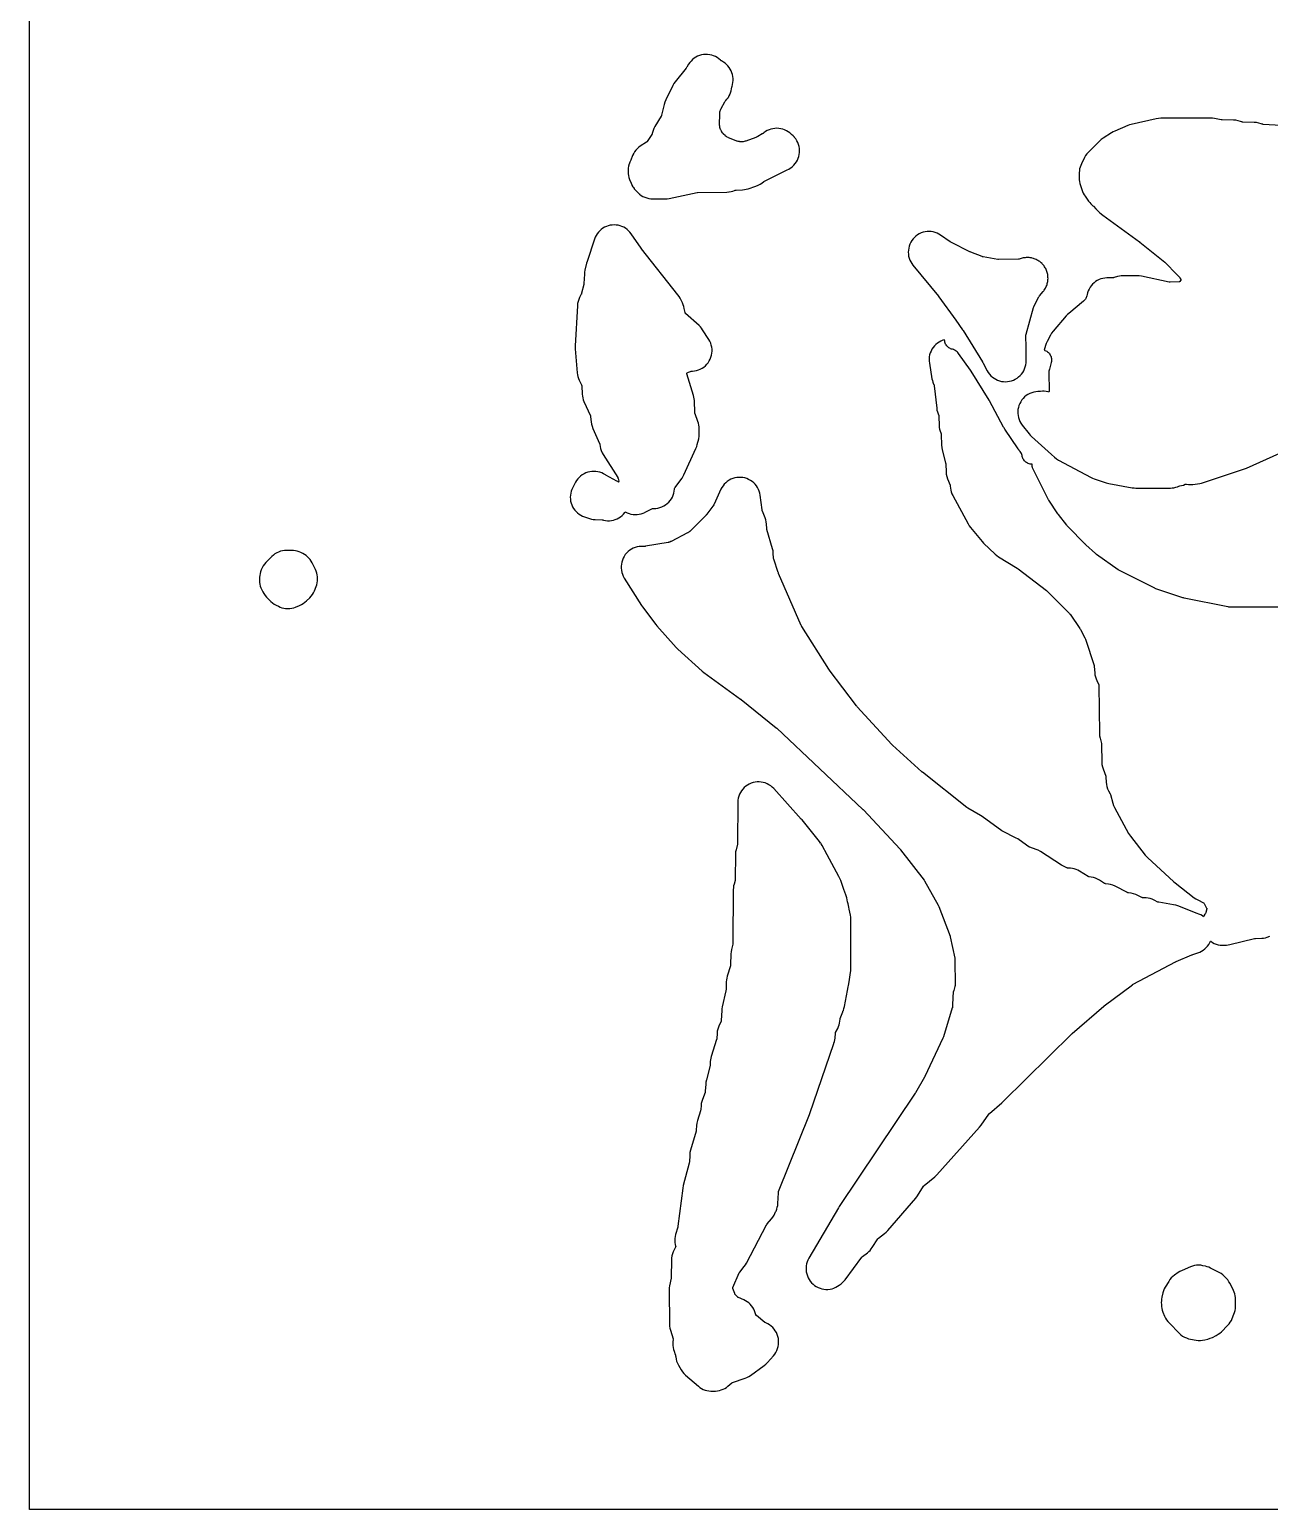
# Model space of a CAD drawing. Header units: millimetres. Extents: x 0 to 300, y 0 to 300.
# Drawn here: x 0 to 150, y 0 to 179.1 of the extents above; entities that cross this region are included whole.
import ezdxf

# ---------------------------------------------------------------- set-up
doc = ezdxf.new("R2010")
doc.units = ezdxf.units.MM
doc.layers.add('CUT', color=7, linetype='CONTINUOUS')

msp = doc.modelspace()

# ---------------------------------------------------------------- linework, layer by layer
at = {"layer": 'CUT'}
for points in [[(299.9386, 0), (0.0614, 0), (0.0029, 0.0029), (0, 0.0614), (0, 299.9386), (0.0029, 299.9971), (0.0614, 300), (299.9386, 300), (299.9971, 299.9971), (300, 299.9386), (300, 0.0614), (299.9971, 0.0029)], [(73.0504, 159.9815), (73.1397, 159.8572), (73.1594, 159.8348), (73.1918, 159.7913), (73.3558, 159.6104), (73.5747, 159.3915), (73.5867, 159.3791), (73.5924, 159.3738), (73.6242, 159.3419), (73.6999, 159.2734), (73.7667, 159.2109), (73.7798, 159.2009), (73.8058, 159.1773), (74.0026, 159.0313), (74.2128, 158.9053), (74.4343, 158.8004), (74.665, 158.7177), (74.9027, 158.6581), (74.9085, 158.6572), (74.9282, 158.6522), (75.1707, 158.6162), (75.4156, 158.604), (76.7116, 158.6033), (76.7772, 158.6025), (76.7948, 158.6033), (76.8334, 158.6033), (77.018, 158.6129), (77.0514, 158.6143), (77.0544, 158.6147), (77.0947, 158.6168), (77.1199, 158.6208), (77.1377, 158.6217), (77.3946, 158.6619), (80.7796, 159.3739), (80.7975, 159.3772), (80.7996, 159.3774), (80.8034, 159.3776), (84.3427, 159.4256), (84.5981, 159.4421), (84.6567, 159.452), (84.8669, 159.484), (85.0882, 159.5386), (85.3037, 159.6132), (85.3676, 159.6387), (85.387, 159.6458), (85.4301, 159.6577), (85.4742, 159.6647), (85.4948, 159.6662), (86.2539, 159.702), (86.4817, 159.7232), (86.7067, 159.7652), (86.9268, 159.8275), (87.8764, 160.144), (88.1294, 160.244), (88.37, 160.3708), (88.5955, 160.523), (88.8326, 160.7026), (88.8471, 160.7131), (88.9126, 160.7535), (88.9284, 160.7618), (91.5862, 162.0746), (91.673, 162.1175), (91.8438, 162.2103), (92.0068, 162.316), (92.0968, 162.3795), (92.2894, 162.53), (92.4664, 162.6985), (92.6261, 162.8836), (92.767, 163.0833), (92.8876, 163.2958), (92.987, 163.5191), (93.064, 163.7511), (93.1181, 163.9894), (93.1486, 164.2319), (93.1553, 164.4762), (93.1381, 164.72), (93.0972, 164.961), (93.033, 165.1968), (92.946, 165.4252), (92.8372, 165.644), (92.7075, 165.8512), (92.5582, 166.0446), (92.5299, 166.0778), (92.3698, 166.2487), (92.1948, 166.4034), (92.1155, 166.4747), (91.9633, 166.5962), (91.7689, 166.7368), (91.5618, 166.8581), (91.3442, 166.959), (91.1178, 167.0386), (90.8848, 167.0961), (90.6475, 167.131), (90.4078, 167.143), (90.1681, 167.1319), (89.9306, 167.098), (89.6974, 167.0414), (89.4708, 166.9627), (89.2527, 166.8627), (89.0452, 166.7422), (88.8502, 166.6023), (88.8042, 166.5659), (88.7121, 166.5008), (88.6959, 166.4905), (88.644, 166.4593), (88.0906, 166.1439), (88.0441, 166.1186), (88.0292, 166.111), (87.9332, 166.0666), (87.9177, 166.0602), (87.8684, 166.041), (86.643, 165.5956), (86.5858, 165.5763), (86.5675, 165.5707), (86.4561, 165.542), (86.348, 165.525), (86.2331, 165.5182), (86.214, 165.518), (86.1537, 165.5188), (85.949, 165.5265), (85.878, 165.5312), (85.8555, 165.5334), (85.7214, 165.5538), (85.5905, 165.5894), (85.5691, 165.5966), (85.5023, 165.621), (84.571, 165.9923), (84.5155, 166.016), (84.4981, 166.0239), (84.3959, 166.0766), (84.3038, 166.136), (84.2136, 166.2073), (84.1992, 166.2199), (84.1547, 166.2606), (83.964, 166.4439), (83.9152, 166.4935), (83.9002, 166.5096), (83.8153, 166.6117), (83.7423, 166.7225), (83.7313, 166.7415), (83.698, 166.8027), (83.6253, 166.9454), (83.5995, 166.9992), (83.5917, 167.0165), (83.55, 167.1224), (83.5201, 167.2265), (83.5002, 167.333), (83.4901, 167.4463), (83.4893, 167.4652), (83.4883, 167.5249), (83.4976, 168.9221), (83.4997, 168.986), (83.5009, 169.0062), (83.5141, 169.1274), (83.5384, 169.2408), (83.5742, 169.3511), (83.6235, 169.4626), (83.6326, 169.4806), (83.6628, 169.537), (84.1323, 170.3604), (84.1637, 170.4125), (84.1741, 170.4287), (84.241, 170.5234), (84.3521, 170.6519), (84.3567, 170.6572), (84.3564, 170.6574), (84.3965, 170.7085), (84.4422, 170.7616), (84.4733, 170.8063), (84.4982, 170.8381), (84.5322, 170.8909), (84.5884, 170.9717), (84.6155, 171.0206), (84.6261, 171.0372), (84.6463, 171.0762), (84.7124, 171.1957), (84.7338, 171.2461), (84.7346, 171.2475), (84.7366, 171.2526), (84.8128, 171.4312), (84.8885, 171.6757), (84.9389, 171.9266), (84.9574, 172.1188), (84.962, 172.1517), (84.9846, 172.2171), (85.0522, 172.448), (85.0972, 172.6844), (85.1192, 172.924), (85.1182, 173.1646), (85.094, 173.404), (85.0469, 173.6399), (84.9774, 173.8703), (84.886, 174.0929), (84.7736, 174.3056), (84.6414, 174.5066), (84.4904, 174.6939), (84.3221, 174.8659), (84.138, 175.0209), (83.9399, 175.1575), (83.9369, 175.1593), (83.7028, 175.3046), (83.6829, 175.3179), (83.6055, 175.3799), (83.5919, 175.3931), (83.4045, 175.5563), (83.2019, 175.7002), (82.986, 175.8233), (82.7589, 175.9243), (82.5229, 176.0022), (82.2804, 176.0564), (82.0337, 176.0862), (81.7852, 176.0913), (81.5375, 176.0718), (81.2929, 176.0278), (81.0539, 175.9597), (80.8228, 175.8682), (80.602, 175.7542), (80.3936, 175.6189), (80.1996, 175.4635), (80.022, 175.2897), (79.8626, 175.099), (79.7229, 174.8935), (79.5181, 174.5575), (79.4769, 174.4945), (79.4319, 174.4343), (78.1191, 172.7895), (77.9636, 172.5718), (77.8324, 172.3388), (76.9647, 170.5856), (76.8517, 170.3195), (76.7702, 170.0422), (76.4678, 168.7402), (76.4629, 168.7214), (76.4494, 168.682), (76.4318, 168.6442), (76.4223, 168.6273), (75.6608, 167.3507), (75.5395, 167.121), (75.4427, 166.8799), (75.3715, 166.6301), (75.3419, 166.5017), (75.3377, 166.4851), (75.3262, 166.45), (75.3086, 166.4179), (75.2993, 166.4033), (74.7288, 165.5546), (74.7181, 165.5395), (74.6928, 165.5088), (74.6619, 165.4837), (74.6467, 165.4731), (73.8837, 164.9692), (73.6885, 164.8263), (73.508, 164.6651), (73.344, 164.4872), (73.1979, 164.2943), (73.1777, 164.2616), (73.174, 164.2566), (73.1341, 164.1906), (73.0711, 164.0882), (73.0669, 164.0796), (73.0498, 164.0514), (72.9459, 163.8352), (72.722, 163.3061), (72.6081, 163.0413), (72.5225, 162.8117), (72.5164, 162.7887), (72.5134, 162.7805), (72.4935, 162.7024), (72.4597, 162.5748), (72.4573, 162.5604), (72.4513, 162.5368), (72.4257, 162.3656), (72.4204, 162.333), (72.4201, 162.3282), (72.4141, 162.288), (72.402, 162.0367), (72.4023, 161.9034), (72.4024, 161.8861), (72.41, 161.7325), (72.4114, 161.6926), (72.4124, 161.6856), (72.4142, 161.6497), (72.4482, 161.4155), (72.5043, 161.1855), (72.5818, 160.9619), (72.7648, 160.5054), (72.865, 160.288), (72.8736, 160.269), (72.9966, 160.0566), (73.0455, 159.9885), (73.0462, 159.9873)], [(66.0013, 140.8014), (66.007, 140.4386), (66.2641, 137.5319), (66.2939, 137.3097), (66.3434, 137.091), (66.4123, 136.8777), (66.5001, 136.6714), (66.7704, 136.1076), (66.778, 136.0907), (66.7916, 136.0533), (66.7975, 136.0139), (66.7989, 135.9955), (66.8514, 134.9774), (66.874, 134.7472), (66.9178, 134.5201), (66.9823, 134.2981), (67.0672, 134.0829), (67.8457, 132.3475), (67.8536, 132.3286), (67.8671, 132.2865), (67.876, 132.2432), (67.8785, 132.2228), (67.9342, 131.6242), (67.9744, 131.3538), (68.0439, 131.0894), (68.1419, 130.8342), (68.9632, 129.0005), (68.9701, 128.9839), (68.9825, 128.9473), (68.9913, 128.9097), (68.9941, 128.892), (69.0262, 128.655), (69.0765, 128.391), (69.1548, 128.134), (69.2602, 127.8869), (69.3916, 127.6525), (71.1508, 124.8747), (71.1536, 124.87), (71.1775, 124.8242), (71.1877, 124.7994), (71.1955, 124.7767), (71.2952, 124.4583), (71.3104, 124.3999), (71.2919, 124.375), (71.2566, 124.322), (71.1493, 124.3831), (71.0541, 124.4313), (69.7286, 125.1497), (69.7107, 125.1599), (69.6623, 125.1931), (69.4515, 125.3227), (69.2288, 125.4307), (68.9966, 125.5163), (68.757, 125.5784), (68.5125, 125.6166), (68.2654, 125.6304), (68.0181, 125.6197), (67.7731, 125.5846), (67.5328, 125.5255), (67.2995, 125.4429), (67.0755, 125.3376), (66.8631, 125.2107), (66.6642, 125.0634), (66.4808, 124.8971), (66.3148, 124.7136), (66.1678, 124.5145), (66.0411, 124.3019), (65.7055, 123.6692), (65.6028, 123.4507), (65.5217, 123.2233), (65.4629, 122.9892), (65.4269, 122.7505), (65.4141, 122.5094), (65.4246, 122.2682), (65.4584, 122.0292), (65.515, 121.7945), (65.5941, 121.5664), (65.6947, 121.3469), (65.8161, 121.1382), (65.957, 120.9422), (66.1162, 120.7607), (66.2921, 120.5954), (66.4831, 120.4478), (66.6875, 120.3193), (66.9034, 120.2112), (67.1286, 120.1243), (67.7499, 119.9188), (67.9665, 119.8577), (68.1878, 119.8164), (68.4119, 119.7952), (69.2824, 119.7522), (69.301, 119.7508), (69.339, 119.7454), (69.4326, 119.7228), (69.6707, 119.6773), (69.912, 119.6552), (70.1544, 119.6565), (70.3955, 119.6813), (70.6331, 119.7293), (70.8649, 119.8001), (71.0888, 119.893), (71.3026, 120.0072), (71.5044, 120.1415), (71.6922, 120.2947), (71.8643, 120.4654), (72.019, 120.652), (72.0624, 120.7161), (72.0669, 120.7133), (72.289, 120.6014), (72.5211, 120.5122), (72.7609, 120.4464), (73.0061, 120.4048), (73.2542, 120.3878), (73.5028, 120.3955), (73.7494, 120.4279), (73.9915, 120.4846), (74.2268, 120.565), (74.453, 120.6685), (74.4671, 120.6758), (74.8625, 120.8811), (75.2904, 121.1032), (75.3451, 121.1283), (75.4051, 121.1308), (75.5133, 121.13), (75.7665, 121.1409), (76.0173, 121.1775), (76.2631, 121.2392), (76.5015, 121.3256), (76.7298, 121.4356), (76.9458, 121.5682), (77.1473, 121.722), (77.3322, 121.8954), (77.4986, 122.0866), (77.6448, 122.2937), (77.7692, 122.5145), (77.8707, 122.7468), (77.9481, 122.9881), (78.0006, 123.2361), (78.0278, 123.4881), (78.0323, 123.5672), (78.0735, 123.6236), (78.1141, 123.6759), (78.8074, 124.6044), (78.953, 124.8223), (79.075, 125.0543), (79.1538, 125.2255), (80.616, 128.4001), (80.7068, 128.6254), (80.7753, 128.8584), (80.9491, 129.5775), (81.0017, 129.8702), (81.0192, 130.1671), (81.0187, 130.7829), (81.0086, 131.0052), (80.9788, 131.2257), (80.9295, 131.4426), (80.8611, 131.6544), (80.5159, 132.5802), (80.5091, 132.6001), (80.4983, 132.6422), (80.492, 132.6852), (80.4907, 132.7062), (80.4343, 134.185), (80.4168, 134.4002), (80.3808, 134.613), (80.3265, 134.8219), (79.5224, 137.4474), (79.5082, 137.5032), (79.5459, 137.5336), (79.6357, 137.5928), (79.7338, 137.6445), (79.8364, 137.6864), (79.9426, 137.7181), (80.0514, 137.7393), (80.1673, 137.7502), (80.1861, 137.7511), (80.4344, 137.7748), (80.6791, 137.8232), (80.9177, 137.8957), (81.148, 137.9917), (81.3675, 138.1101), (81.5742, 138.2498), (81.7659, 138.4094), (81.9407, 138.5873), (82.097, 138.7817), (82.233, 138.9908), (82.3476, 139.2124), (82.4396, 139.4442), (82.5079, 139.6841), (82.552, 139.9296), (82.5715, 140.1783), (82.566, 140.4277), (82.5358, 140.6753), (82.481, 140.9186), (82.4022, 141.1553), (82.3003, 141.3829), (82.1761, 141.5993), (81.4291, 142.7627), (81.2984, 142.9473), (81.1516, 143.1193), (80.9899, 143.2773), (79.3482, 144.7421), (79.3353, 144.7542), (79.3096, 144.7819), (79.2995, 144.8183), (79.2959, 144.8356), (79.2085, 145.3235), (79.1538, 145.5616), (79.076, 145.7932), (78.976, 146.0161), (78.6951, 146.5684), (78.5739, 146.7803), (78.4327, 146.9794), (74.0418, 152.5684), (74.0208, 152.596), (74.0005, 152.6241), (72.7787, 154.3808), (72.6321, 154.5713), (72.4679, 154.7468), (72.2876, 154.9058), (72.0929, 155.0467), (71.8855, 155.1682), (71.6674, 155.2693), (71.4406, 155.349), (71.2072, 155.4065), (70.9694, 155.4414), (70.7293, 155.4532), (70.4892, 155.4419), (70.2513, 155.4077), (70.0178, 155.3507), (69.7908, 155.2716), (69.5725, 155.171), (69.3649, 155.05), (69.1698, 154.9095), (68.9891, 154.751), (68.8245, 154.5758), (68.6774, 154.3857), (68.5493, 154.1823), (68.4414, 153.9675), (68.3545, 153.7434), (67.4489, 151.0251), (67.3907, 150.8224), (67.1878, 149.983), (67.142, 149.7431), (67.1199, 149.5), (67.0718, 148.3492), (67.0705, 148.3301), (67.0587, 148.2484), (67.0545, 148.2297), (66.7928, 147.184), (66.7872, 147.1638), (66.7555, 147.0788), (66.7465, 147.0598), (66.545, 146.6618), (66.4408, 146.4267), (66.3613, 146.1821), (66.3073, 145.9307), (66.2795, 145.675)], [(120.5539, 142.1772), (120.5607, 142.2147), (120.565, 142.2319), (121.4583, 145.4542), (121.4642, 145.4734), (121.4944, 145.551), (121.5031, 145.5691), (122.1158, 146.7669), (122.1272, 146.7875), (122.1815, 146.8684), (122.1834, 146.8707), (122.1973, 146.8865), (122.6165, 147.3754), (122.693, 147.4742), (122.7667, 147.5691), (122.7675, 147.5704), (122.7685, 147.5717), (122.8349, 147.6777), (122.8988, 147.7794), (122.8995, 147.7808), (122.9003, 147.7821), (122.956, 147.8943), (123.0094, 148.0018), (123.01, 148.0032), (123.0106, 148.0045), (123.0549, 148.1219), (123.0975, 148.2341), (123.0978, 148.2354), (123.0983, 148.2368), (123.1308, 148.3581), (123.162, 148.4739), (123.1622, 148.4753), (123.1625, 148.4766), (123.1829, 148.6008), (123.2024, 148.719), (123.2025, 148.7203), (123.2027, 148.7216), (123.2106, 148.8474), (123.2183, 148.9669), (123.2182, 148.9681), (123.2183, 148.9694), (123.2137, 149.0956), (123.2095, 149.2152), (123.2093, 149.2163), (123.2093, 149.2175), (123.1922, 149.3428), (123.1761, 149.4613), (123.1758, 149.4624), (123.1757, 149.4634), (123.1462, 149.5868), (123.1184, 149.7029), (123.1181, 149.7039), (123.1179, 149.7049), (123.0761, 149.825), (123.0371, 149.9376), (123.0367, 149.9385), (123.0364, 149.9394), (122.9828, 150.0551), (122.9329, 150.1631), (122.9324, 150.1638), (122.9321, 150.1647), (122.8671, 150.2748), (122.8068, 150.3771), (122.8063, 150.3778), (122.8059, 150.3785), (122.73, 150.482), (122.6601, 150.5775), (122.6596, 150.5781), (122.6591, 150.5787), (122.5731, 150.6745), (122.4942, 150.7624), (122.4937, 150.7629), (122.4932, 150.7634), (122.3977, 150.8506), (122.3108, 150.93), (122.3103, 150.9303), (122.3099, 150.9308), (122.2056, 151.0085), (122.1117, 151.0785), (122.1112, 151.0787), (122.1108, 151.0791), (121.9986, 151.1465), (121.8989, 151.2065), (121.8984, 151.2067), (121.898, 151.2069), (121.7787, 151.2633), (121.6743, 151.3127), (121.6739, 151.3129), (121.6735, 151.3131), (121.548, 151.3578), (121.4404, 151.3962), (121.44, 151.3963), (121.4396, 151.3964), (121.3085, 151.4289), (121.1993, 151.456), (121.199, 151.456), (121.1987, 151.4561), (121.0625, 151.4758), (120.9535, 151.4916), (120.9532, 151.4916), (120.953, 151.4916), (120.8115, 151.4979), (120.7053, 151.5026), (120.7051, 151.5026), (120.7049, 151.5026), (120.5564, 151.4944), (120.4573, 151.489), (120.4572, 151.4889), (120.4571, 151.4889), (120.2936, 151.4635), (120.2119, 151.4508), (120.2118, 151.4508), (120.2117, 151.4507), (119.9714, 151.3884), (119.7414, 151.3164), (119.723, 151.3111), (119.6842, 151.303), (119.6449, 151.2986), (119.6258, 151.2979), (117.2438, 151.265), (117.225, 151.2652), (117.1474, 151.2715), (117.1288, 151.2743), (115.3839, 151.5837), (115.3648, 151.5876), (115.2871, 151.6094), (115.2687, 151.616), (113.8644, 152.1635), (113.8102, 152.1862), (113.7571, 152.2114), (111.5226, 153.3401), (111.4505, 153.3796), (111.3811, 153.4239), (110.2234, 154.2198), (110.0136, 154.3492), (109.7921, 154.4574), (109.561, 154.5432), (109.3226, 154.6058), (109.0792, 154.6447), (108.8332, 154.6594), (108.5869, 154.6498), (108.3427, 154.616), (108.1031, 154.5584), (107.8703, 154.4774), (107.6466, 154.3738), (107.4342, 154.2488), (107.2351, 154.1034), (107.0513, 153.9391), (106.8846, 153.7576), (106.7366, 153.5605), (106.6087, 153.3498), (106.5022, 153.1275), (106.418, 152.8958), (106.3572, 152.6569), (106.3201, 152.4132), (106.3072, 152.1671), (106.3186, 151.9209), (106.3542, 151.677), (106.4137, 151.4377), (106.4964, 151.2055), (106.6016, 150.9826), (106.7282, 150.7711), (106.875, 150.5732), (109.9555, 146.8212), (109.9796, 146.791), (110.0026, 146.76), (112.0553, 143.9115), (112.8866, 142.7577), (112.9118, 142.7215), (112.9356, 142.6843), (115.2868, 138.8697), (115.3055, 138.8382), (115.3233, 138.8061), (115.8669, 137.7932), (115.9936, 137.5826), (116.1403, 137.3855), (116.3057, 137.2037), (116.4882, 137.0391), (116.6859, 136.8932), (116.8971, 136.7673), (117.1195, 136.6629), (117.3511, 136.5807), (117.5897, 136.5218), (117.8329, 136.4865), (118.0784, 136.4752), (118.3239, 136.4882), (118.5668, 136.5251), (118.805, 136.5858), (119.0361, 136.6695), (119.2578, 136.7755), (119.468, 136.9028), (119.6647, 137.0501), (119.8461, 137.216), (120.0102, 137.3989), (120.1556, 137.5971), (120.2808, 137.8085), (120.3847, 138.0313), (120.4662, 138.2631), (120.5245, 138.5018), (120.5592, 138.7452), (120.5697, 138.9907), (120.5599, 140.5746), (120.5504, 142.1212), (120.5507, 142.1394)], [(29.8367, 109.4282), (30.096, 109.2975), (30.307, 109.2031), (30.5258, 109.1286), (30.7505, 109.0747), (30.9793, 109.0417), (31.2102, 109.03), (31.244, 109.0299), (31.4822, 109.0402), (31.7184, 109.0732), (31.9503, 109.1285), (32.176, 109.2057), (32.6632, 109.3988), (32.8926, 109.5033), (33.1102, 109.6305), (33.314, 109.7788), (33.5017, 109.947), (33.8972, 110.3388), (34.0675, 110.5255), (34.2181, 110.7286), (34.3475, 110.9457), (34.4542, 111.1748), (34.6565, 111.6734), (34.7354, 111.8981), (34.7926, 112.1291), (34.8275, 112.3646), (34.8399, 112.6024), (34.8401, 112.6366), (34.8304, 112.8676), (34.7994, 113.0968), (34.7474, 113.3221), (34.6747, 113.5416), (34.5821, 113.7535), (34.1895, 114.5495), (34.076, 114.7547), (33.9438, 114.9484), (33.794, 115.1288), (33.628, 115.2944), (33.4472, 115.4437), (33.2532, 115.5754), (33.0477, 115.6884), (32.813, 115.8034), (32.6046, 115.8941), (32.3888, 115.9654), (32.1674, 116.0169), (31.9423, 116.048), (31.7152, 116.0586), (31.0843, 116.0592), (30.8377, 116.0473), (30.5935, 116.0111), (30.3541, 115.951), (30.1217, 115.8676), (29.8988, 115.7616), (29.6873, 115.6342), (29.4895, 115.4866), (29.3072, 115.3202), (28.5889, 114.5963), (28.4143, 114.4009), (28.2612, 114.1883), (28.1311, 113.9609), (28.0256, 113.7211), (27.9458, 113.4716), (27.8892, 113.2566), (27.8423, 113.0398), (27.8148, 112.8196), (27.807, 112.5979), (27.8086, 112.4164), (27.8212, 112.1868), (27.8549, 111.9593), (27.9094, 111.7358), (27.9841, 111.5183), (28.0786, 111.3086), (28.207, 111.0553), (28.3383, 110.8269), (28.4929, 110.6136), (28.6691, 110.4178), (29.194, 109.8929), (29.3913, 109.7155), (29.6064, 109.56)], [(78.1212, 18.727), (78.1283, 18.7053), (78.1506, 18.609), (78.1537, 18.5864), (78.1679, 18.4525), (78.2095, 18.1922), (78.2782, 17.9377), (78.3733, 17.6919), (78.4938, 17.4575), (78.832, 16.877), (78.9857, 16.6441), (79.1644, 16.4298), (79.3659, 16.2367), (80.916, 14.9091), (81.1019, 14.7645), (81.3005, 14.6381), (81.5101, 14.5309), (81.7289, 14.4439), (81.9549, 14.3778), (82.1862, 14.3333), (82.4205, 14.3108), (82.656, 14.3104), (83.0043, 14.3263), (83.2343, 14.3475), (83.4613, 14.3897), (83.6835, 14.4528), (83.8989, 14.5361), (84.1057, 14.6389), (84.3021, 14.7603), (84.4865, 14.8994), (84.968, 15.2987), (84.9811, 15.3091), (85.0107, 15.3295), (85.0431, 15.3442), (85.0589, 15.3501), (86.5692, 15.8792), (86.7951, 15.9709), (87.011, 16.0843), (87.2149, 16.2181), (88.8732, 17.4264), (89.0782, 17.593), (89.2644, 17.7803), (89.9909, 18.5925), (90.149, 18.7884), (90.2867, 18.9991), (90.4024, 19.2226), (90.4951, 19.4567), (90.5638, 19.6989), (90.6078, 19.9467), (90.6267, 20.1977), (90.6202, 20.4494), (90.5884, 20.6991), (90.5317, 20.9443), (90.4506, 21.1827), (90.3459, 21.4116), (90.2188, 21.6289), (90.0704, 21.8322), (89.9024, 22.0197), (89.7163, 22.1892), (89.5142, 22.3392), (89.298, 22.4682), (89.0699, 22.5747), (89.0042, 22.6014), (88.9723, 22.6221), (88.9583, 22.6327), (87.927, 23.4497), (87.9128, 23.4615), (87.8844, 23.4891), (87.8726, 23.5268), (87.8684, 23.5449), (87.8638, 23.5675), (87.8038, 23.8011), (87.7216, 24.0278), (87.6179, 24.2455), (87.4937, 24.4522), (87.3502, 24.646), (87.1887, 24.8251), (87.0107, 24.9878), (86.8178, 25.1325), (86.6119, 25.2581), (86.3948, 25.3631), (85.7567, 25.635), (85.7383, 25.6434), (85.7004, 25.6646), (85.668, 25.6935), (85.654, 25.7081), (85.3773, 26.0138), (85.3652, 26.0279), (85.3414, 26.0601), (85.3245, 26.0964), (85.3178, 26.1138), (85.0969, 26.7428), (85.0916, 26.7592), (85.0827, 26.795), (85.094, 26.83), (85.1004, 26.846), (85.8649, 28.6266), (85.8722, 28.6426), (85.8903, 28.6758), (85.9115, 28.7072), (85.9223, 28.7211), (86.4722, 29.3924), (86.6224, 29.596), (86.7512, 29.8137), (89.1732, 34.4232), (89.1769, 34.4298), (89.1808, 34.4366), (89.1873, 34.448), (89.1975, 34.4659), (89.2376, 34.5262), (89.2496, 34.5415), (89.7625, 35.1625), (89.9267, 35.3854), (90.0653, 35.6251), (90.2532, 35.996), (90.2762, 36.048), (90.3095, 36.1125), (90.3552, 36.2261), (90.357, 36.2302), (90.3578, 36.2325), (90.398, 36.3327), (90.4653, 36.5603), (90.5106, 36.7933), (90.5336, 37.0295), (90.5983, 38.3276), (90.5999, 38.3482), (90.607, 38.3921), (90.6188, 38.4349), (90.626, 38.4543), (94.3566, 47.7856), (94.3996, 47.9014), (97.3192, 56.3993), (97.3221, 56.4077), (97.3825, 56.6113), (97.4254, 56.8192), (97.4505, 57.0301), (97.4982, 57.6557), (97.5001, 57.6744), (97.5029, 57.69), (97.512, 57.7135), (97.52, 57.7304), (97.7674, 58.219), (97.86, 58.4243), (97.9337, 58.6371), (97.988, 58.8556), (98.0224, 59.0782), (98.0236, 59.089), (98.0484, 59.3177), (98.0492, 59.324), (98.0514, 59.3354), (98.0526, 59.3414), (98.0541, 59.3492), (98.059, 59.3741), (98.0677, 59.4037), (98.0706, 59.4117), (98.0736, 59.4198), (98.389, 60.22), (98.4086, 60.2785), (98.4538, 60.3945), (98.5308, 60.6238), (98.5852, 60.8594), (98.9362, 62.804), (99.0501, 63.2328), (99.0916, 63.4163), (99.1191, 63.6024), (99.1789, 64.1482), (99.3264, 64.9653), (99.3564, 65.1887), (99.3661, 65.4138), (99.3653, 65.8603), (99.3791, 66.1125), (99.379, 70.6176), (99.3605, 70.9215), (99.3565, 70.9539), (99.3557, 71.4167), (99.3417, 71.6766), (99.3007, 71.9336), (99.1498, 72.6417), (99.1224, 72.8655), (99.0879, 73.0735), (99.0361, 73.2778), (98.9596, 73.5335), (98.8556, 74.0213), (98.756, 74.3655), (98.5177, 75.0113), (98.328, 75.6455), (98.2456, 75.8785), (98.1406, 76.1023), (98.0573, 76.2589), (98.053, 76.2705), (97.9056, 76.5962), (96.4931, 79.2029), (95.8793, 80.3582), (95.7588, 80.5612), (95.7093, 80.629), (95.7013, 80.6423), (95.5666, 80.8259), (93.4544, 83.4442), (93.3617, 83.5526), (93.3606, 83.5539), (93.3605, 83.5539), (90.033, 87.2287), (89.8563, 87.4052), (89.8558, 87.4056), (89.854, 87.4075), (89.6605, 87.5655), (89.4522, 87.7035), (89.2312, 87.82), (88.9997, 87.9138), (88.7599, 87.9841), (88.5144, 88.03), (88.2654, 88.0513), (88.0157, 88.0476), (87.7675, 88.019), (87.5234, 87.9657), (87.2858, 87.8884), (87.0572, 87.7877), (86.8397, 87.6647), (86.6356, 87.5207), (86.447, 87.3569), (86.2755, 87.1752), (86.1231, 86.9773), (85.9912, 86.7651), (85.8811, 86.5409), (85.794, 86.3067), (85.7306, 86.0651), (85.6917, 85.8183), (85.6776, 85.5689), (85.646, 80.6307), (85.6452, 80.6094), (85.6342, 80.5181), (85.6299, 80.4972), (85.4738, 79.8404), (85.4251, 79.5703), (85.4063, 79.2965), (85.3641, 76.2132), (85.364, 76.2079), (85.3591, 76.1572), (85.3543, 76.1312), (85.3485, 76.1083), (85.2286, 75.6763), (85.1792, 75.4618), (85.1487, 75.2438), (85.1376, 75.024), (85.0955, 68.5362), (85.0947, 68.5143), (85.0832, 68.4207), (85.0786, 68.3993), (84.9195, 67.7469), (84.8707, 67.4887), (84.8493, 67.2269), (84.8107, 65.8951), (84.8099, 65.8784), (84.8056, 65.8423), (84.798, 65.8067), (84.7936, 65.791), (84.4034, 64.5162), (84.3483, 64.3033), (84.3122, 64.0864), (84.2952, 63.8672), (84.2627, 62.8834), (84.2616, 62.8654), (84.2517, 62.7884), (84.2481, 62.7707), (83.8026, 60.8185), (83.7624, 60.5969), (83.7423, 60.3725), (83.6893, 59.1709), (83.688, 59.1515), (83.6818, 59.11), (83.6671, 59.0707), (83.6589, 59.053), (83.4325, 58.5978), (83.3307, 58.364), (83.2533, 58.121), (83.2011, 57.8715), (83.1745, 57.6179), (83.1391, 56.9556), (83.1387, 56.9502), (83.1318, 56.8994), (83.1259, 56.8735), (83.1191, 56.8507), (82.4662, 54.8279), (82.4091, 54.6211), (82.37, 54.4103), (82.3491, 54.1968), (82.3218, 53.6992), (82.3203, 53.68), (82.3072, 53.5978), (82.3028, 53.5791), (81.8781, 51.9806), (81.8241, 51.7233), (81.7974, 51.4619), (81.7547, 50.5976), (81.7532, 50.5777), (81.7466, 50.5353), (81.7355, 50.4938), (81.7288, 50.475), (81.3975, 49.6168), (81.3181, 49.375), (81.2637, 49.1265), (81.2348, 48.8737), (81.2048, 48.3966), (81.2026, 48.3738), (81.1844, 48.2763), (81.1781, 48.2542), (80.7982, 47.0582), (80.7236, 46.7617), (80.6858, 46.4583), (80.6504, 45.8963), (80.6485, 45.8758), (80.6333, 45.7883), (80.6281, 45.7684), (79.9597, 43.4591), (79.8953, 43.176), (79.8642, 42.8874), (79.8224, 42.0405), (79.8209, 42.0212), (79.8082, 41.9385), (79.8038, 41.9197), (79.0884, 39.18), (79.0274, 38.8652), (78.4404, 34.2703), (78.4397, 34.2655), (78.4247, 34.192), (78.4204, 34.1756), (78.1631, 33.2887), (78.1055, 33.0454), (78.0725, 32.7975), (78.0645, 32.5476), (78.0814, 32.2981), (78.1232, 32.0515), (78.1655, 31.8604), (78.1689, 31.8435), (78.1735, 31.8069), (78.1612, 31.7719), (78.1546, 31.7565), (77.8832, 31.1649), (77.7881, 30.9258), (77.7181, 30.6782), (77.6739, 30.4247), (77.656, 30.168), (77.6183, 28.0897), (77.6181, 28.0843), (77.61, 28.0025), (77.6069, 27.984), (77.4322, 27.0694), (77.3984, 26.8294), (77.3879, 26.5873), (77.4097, 22.4356), (77.4242, 22.1795), (77.4648, 21.9263), (77.5312, 21.6786), (77.873, 20.6231), (77.8779, 20.6065), (77.8861, 20.5702), (77.8776, 20.5147), (77.8411, 20.3077), (77.8223, 20.0706), (77.8262, 19.8327), (77.8526, 19.5963), (77.9014, 19.3635), (77.9721, 19.1364)], [(137.0359, 24.0956), (137.1148, 23.875), (137.3216, 23.3725), (137.426, 23.1506), (137.5515, 22.94), (137.6971, 22.7427), (137.8613, 22.5606), (139.1101, 21.3056), (139.2999, 21.1335), (139.5064, 20.9817), (139.7273, 20.8518), (139.9603, 20.7452), (140.2031, 20.663), (140.4529, 20.6061), (141.1401, 20.4863), (141.3991, 20.455), (141.66, 20.4508), (141.9198, 20.4739), (142.1759, 20.5238), (142.5684, 20.622), (142.8389, 20.7062), (143.0982, 20.8204), (143.5663, 21.0593), (143.789, 21.1878), (143.9974, 21.3384), (144.1892, 21.5097), (144.9482, 22.2614), (145.1189, 22.4484), (145.2698, 22.6517), (145.3993, 22.8693), (145.5061, 23.0988), (145.7135, 23.6104), (145.7929, 23.837), (145.8502, 24.0701), (145.8848, 24.3077), (145.8965, 24.5475), (145.8972, 25.4038), (145.8869, 25.6325), (145.8557, 25.8593), (145.8039, 26.0823), (145.732, 26.2996), (145.6404, 26.5094), (145.2379, 27.3275), (145.1098, 27.5567), (144.9582, 27.7713), (144.7851, 27.9687), (144.5686, 28.1908), (144.3706, 28.3733), (144.154, 28.5333), (143.9215, 28.6692), (142.8645, 29.2127), (142.6685, 29.303), (142.4654, 29.3761), (142.2569, 29.4314), (141.9596, 29.4966), (141.7071, 29.5386), (141.4517, 29.5545), (141.196, 29.5442), (140.9426, 29.5078), (140.6943, 29.4458), (140.4536, 29.3586), (139.4321, 28.9284), (139.1842, 28.8074), (138.9511, 28.66), (138.5154, 28.3493), (138.3135, 28.189), (138.1292, 28.0088), (137.9644, 27.8105), (137.8209, 27.5963), (137.4045, 26.8997), (137.286, 26.6765), (137.1906, 26.4426), (137.1193, 26.2001), (136.9916, 25.6675), (136.9514, 25.4624), (136.9284, 25.2546), (136.9229, 25.0457), (136.9269, 24.7878), (136.9415, 24.554), (136.978, 24.3226)]]:
    msp.add_lwpolyline(points, close=True, dxfattribs=at)
for points in [[(154.2705, 167.3066), (149.2509, 167.6211), (149.2324, 167.6227), (149.1927, 167.6292), (149.1539, 167.6395), (149.1363, 167.6457), (148.9843, 167.703), (148.7166, 167.7872), (148.441, 167.8408), (148.1612, 167.8632), (146.7799, 167.896), (146.759, 167.897), (146.7143, 167.9031), (146.6706, 167.9142), (146.6508, 167.921), (146.4906, 167.9811), (146.2236, 168.0646), (145.949, 168.1178), (145.6701, 168.1399), (144.2834, 168.1722), (144.2781, 168.1724), (144.197, 168.1808), (144.1787, 168.1839), (143.3526, 168.3448), (143.1097, 168.3798), (142.8645, 168.3908), (136.8452, 168.3661), (136.5714, 168.3499), (136.3011, 168.3038), (133.2888, 167.6189), (133.0749, 167.5601), (132.867, 167.4826), (131.289, 166.8134), (131.0986, 166.723), (130.9165, 166.6169), (129.8724, 165.9479), (129.6492, 165.787), (129.4451, 165.6025), (128.0946, 164.2394), (127.9212, 164.0452), (127.769, 163.834), (127.6396, 163.6081), (127.2611, 162.8597), (127.1701, 162.658), (127.0973, 162.4491), (127.0432, 162.2345), (127.0083, 162.016), (126.9929, 161.7953), (126.9767, 161.1622), (126.9818, 160.9266), (127.009, 160.6926), (127.0582, 160.4622), (127.1288, 160.2375), (127.3967, 159.507), (127.4827, 159.3014), (127.5867, 159.1042), (127.7078, 158.9171), (128.1279, 158.3275), (128.2586, 158.1598), (128.403, 158.0037), (128.6538, 157.7548), (128.699, 157.7061), (128.9963, 157.415), (129.4889, 156.9262), (129.6321, 156.7948), (129.6597, 156.7731), (129.6903, 156.7453), (129.8378, 156.6302), (134.2837, 153.4222), (134.3024, 153.4083), (134.3111, 153.4018), (134.3383, 153.3803), (137.338, 150.9345), (137.3385, 150.9341), (137.3472, 150.9257), (138.8349, 149.4096), (139.1469, 149.0895), (139.1505, 149.0857), (139.1724, 149.0575), (139.1962, 149.0188), (139.2057, 149), (139.2152, 148.9796), (139.279, 148.828), (139.2856, 148.8112), (139.2948, 148.7812), (139.2944, 148.7796), (139.2938, 148.7771), (139.2931, 148.7746), (139.2907, 148.7654), (139.2757, 148.7428), (139.2647, 148.7285), (139.1697, 148.6119), (139.1585, 148.5988), (139.1328, 148.5726), (139.0964, 148.5674), (139.0792, 148.5661), (137.9877, 148.5114), (137.9823, 148.5112), (137.9307, 148.5129), (137.9042, 148.5162), (137.8807, 148.5206), (134.5103, 149.2393), (134.251, 149.2805), (133.9889, 149.2943), (132.3104, 149.2943), (132.0779, 149.2835), (131.8474, 149.2511), (131.621, 149.1974), (131.2147, 149.0808), (131.2097, 149.0795), (131.1614, 149.0697), (131.1361, 149.0668), (131.1133, 149.0655), (130.329, 149.0412), (130.0887, 149.0221), (129.8514, 148.98), (129.6192, 148.9152), (129.3944, 148.8283), (129.1789, 148.7202), (128.9749, 148.5919), (128.7842, 148.4445), (128.6086, 148.2794), (128.4496, 148.0982), (128.3089, 147.9025), (128.1877, 147.6942), (128.0871, 147.4752), (128.008, 147.2475), (127.9513, 147.0132), (127.9227, 146.8644), (127.8911, 146.7576), (127.8492, 146.6544), (127.7973, 146.5557), (127.736, 146.4627), (127.6658, 146.3761), (127.5836, 146.2928), (127.5693, 146.2796), (127.523, 146.2392), (125.7267, 144.7462), (125.5716, 144.606), (125.4288, 144.4533), (123.8285, 142.5918), (123.649, 142.356), (123.4986, 142.1006), (123.1118, 141.3445), (123.0082, 141.1138), (122.9284, 140.8738), (122.7642, 140.2816), (122.8481, 140.2563), (122.9587, 140.2104), (123.0642, 140.1537), (123.1635, 140.0867), (123.2556, 140.0102), (123.3397, 139.9249), (123.4148, 139.8316), (123.4803, 139.7313), (123.5355, 139.625), (123.5797, 139.5137), (123.6127, 139.3986), (123.634, 139.2807), (123.6435, 139.1613), (123.641, 139.0416), (123.6265, 138.9227), (123.6004, 138.8058), (123.3774, 138.0016), (123.3446, 137.8579), (123.3289, 137.7392), (123.323, 137.592), (123.3369, 135.3448), (123.3358, 135.285), (123.3332, 135.2265), (123.2278, 135.2574), (122.9972, 135.302), (122.7634, 135.3247), (122.5285, 135.3254), (122.2945, 135.3041), (122.2032, 135.287), (122.137, 135.2782), (122.0482, 135.2753), (121.9756, 135.2765), (121.7264, 135.2557), (121.4805, 135.2102), (121.2405, 135.1403), (121.0086, 135.0468), (120.7872, 134.9305), (120.5785, 134.7928), (120.3846, 134.6349), (120.2075, 134.4584), (120.0489, 134.2651), (119.9104, 134.0569), (119.7933, 133.836), (119.699, 133.6044), (119.6282, 133.3646), (119.5818, 133.1189), (119.5601, 132.8698), (119.5634, 132.6198), (119.5917, 132.3713), (119.6446, 132.127), (119.7217, 131.8891), (119.8222, 131.6601), (119.945, 131.4424), (120.089, 131.2379), (120.9331, 130.1584), (121.0747, 129.9927), (121.2302, 129.84), (123.6356, 127.6754), (124.0114, 127.3372), (124.2462, 127.1501), (124.5017, 126.9926), (127.0519, 125.6242), (128.4163, 124.892), (128.6111, 124.7981), (128.8133, 124.7214), (130.2388, 124.2499), (130.5722, 124.1646), (133.3921, 123.6465), (133.6195, 123.6154), (133.8488, 123.6053), (138.0215, 123.6136), (138.2395, 123.6235), (138.4558, 123.6525), (138.6687, 123.7001), (138.8767, 123.7662), (139.0298, 123.8223), (139.0508, 123.8293), (139.159, 123.8558), (139.3648, 123.8985), (139.5977, 123.9712), (139.8223, 124.0662), (139.8745, 124.0945), (139.982, 124.0707), (140.2277, 124.0412), (140.4752, 124.0362), (140.7219, 124.0556), (141.5638, 124.1641), (141.801, 124.2064), (142.0331, 124.2713), (146.9843, 125.9179), (146.99, 125.9198), (147.2256, 126.0116), (155.3077, 129.6426)], [(153.2365, 109.178), (145.0954, 109.204), (145.0767, 109.2045), (144.9964, 109.2128), (144.978, 109.216), (139.6848, 110.2993), (139.6146, 110.3159), (139.5456, 110.3367), (136.2764, 111.4307), (136.1974, 111.4603), (136.1206, 111.4955), (131.7905, 113.6661), (131.7863, 113.6683), (131.7232, 113.7058), (131.7094, 113.7152), (129.0851, 115.5755), (129.0237, 115.6221), (128.9654, 115.6725), (127.8032, 116.7466), (127.782, 116.7668), (127.7612, 116.7874), (125.589, 119.0022), (125.5462, 119.0483), (125.5058, 119.0965), (124.472, 120.4009), (124.4429, 120.4392), (124.4154, 120.4786), (123.3159, 122.1224), (123.2755, 122.1872), (123.2393, 122.2545), (121.3452, 126.065), (121.3372, 126.0821), (121.3229, 126.1201), (121.3165, 126.1602), (121.3149, 126.1791), (121.2968, 126.4943), (121.2748, 126.4933), (121.1591, 126.499), (121.0445, 126.5159), (120.9321, 126.5437), (120.8229, 126.5822), (120.7179, 126.6311), (120.6181, 126.6899), (120.5244, 126.758), (120.4377, 126.8349), (120.3589, 126.9197), (120.2886, 127.0118), (120.2274, 127.1102), (120.1761, 127.214), (120.135, 127.3223), (120.1046, 127.434), (120.0811, 127.5402), (120.041, 127.6624), (119.9891, 127.78), (119.9257, 127.8919), (119.8345, 128.0214), (119.7199, 128.1679), (119.7065, 128.1853), (119.679, 128.2218), (119.666, 128.2395), (119.6441, 128.2697), (119.6314, 128.2876), (119.6052, 128.3251), (119.5929, 128.3432), (117.9975, 130.7235), (117.9814, 130.7481), (117.9486, 130.7998), (117.9331, 130.8248), (117.9073, 130.8677), (117.8925, 130.8931), (117.8622, 130.9463), (117.848, 130.972), (116.1428, 134.1499), (116.0861, 134.2484), (113.9275, 137.7506), (113.8516, 137.8645), (112.4011, 139.8774), (112.302, 140.0014), (112.2119, 140.0937), (112.1132, 140.1765), (112.0067, 140.2492), (111.8936, 140.3109), (111.7749, 140.3611), (111.6445, 140.4016), (111.5433, 140.4276), (111.4309, 140.4687), (111.3233, 140.5209), (111.2213, 140.5835), (111.1261, 140.6559), (111.0386, 140.7375), (110.9596, 140.8273), (110.89, 140.9246), (110.8304, 141.0284), (110.7814, 141.1375), (110.7436, 141.251), (110.7172, 141.3677), (110.7026, 141.4864), (110.7009, 141.5604), (110.4845, 141.4946), (110.2554, 141.3993), (110.0368, 141.2818), (109.831, 141.1431), (109.64, 140.9848), (109.4655, 140.8082), (109.3095, 140.6153), (109.1733, 140.4078), (109.0584, 140.1879), (108.9659, 139.9576), (108.8966, 139.7193), (108.8513, 139.4754), (108.8304, 139.2281), (108.8342, 138.98), (108.8625, 138.7334), (109.1754, 136.8426), (109.2221, 136.6223), (109.2885, 136.4071), (109.3739, 136.1988), (109.4268, 136.085), (109.4349, 136.0661), (109.4489, 136.0243), (109.4584, 135.9812), (109.4611, 135.9609), (109.7485, 133.2684), (109.7837, 133.0401), (109.8397, 132.8159), (109.9162, 132.5979), (109.997, 132.3977), (110.0029, 132.3821), (110.0134, 132.3477), (110.0175, 132.3124), (110.0183, 132.2956), (110.0505, 131.1547), (110.0664, 130.9355), (110.1015, 130.7185), (110.1554, 130.5054), (110.2279, 130.2979), (110.2743, 130.1817), (110.2763, 130.1765), (110.2907, 130.1294), (110.2941, 130.1002), (110.2954, 130.0754), (110.3319, 128.7826), (110.3564, 128.4971), (110.4134, 128.2162), (110.8228, 126.6626), (110.8274, 126.6429), (110.8405, 126.5563), (110.8419, 126.536), (110.8832, 125.5467), (110.9099, 125.2722), (110.9667, 125.0023), (111.0528, 124.7403), (111.3624, 123.9489), (111.3642, 123.944), (111.3787, 123.8959), (111.384, 123.8704), (111.3873, 123.8473), (111.4173, 123.5975), (111.4559, 123.3674), (111.5158, 123.142), (111.5964, 122.9231), (111.6971, 122.7126), (113.5477, 119.2673), (113.6778, 119.0518), (113.829, 118.8505), (115.2446, 117.1507), (115.4289, 116.9523), (116.8174, 115.6112), (117.0217, 115.4343), (117.2438, 115.2804), (119.4865, 113.9001), (119.5366, 113.8675), (119.5849, 113.8325), (123.0247, 111.2068), (123.087, 111.1559), (123.1456, 111.1009), (125.8083, 108.4298), (125.8121, 108.4257), (125.8669, 108.3608), (125.8783, 108.3452), (127.0777, 106.6201), (127.1241, 106.5479), (127.1652, 106.4726), (127.6679, 105.4667), (127.7029, 105.39), (127.7324, 105.311), (128.7971, 102.1175), (128.7986, 102.1125), (128.8107, 102.0636), (128.8146, 102.0379), (128.8168, 102.0146), (128.8696, 101.2395), (128.8975, 101.0003), (128.9484, 100.7648), (129.0216, 100.5354), (129.1166, 100.314), (129.3407, 99.8543), (129.3492, 99.8356), (129.3641, 99.7939), (129.3695, 99.7499), (129.3703, 99.7293), (129.442, 93.9029), (129.4615, 93.6203), (129.5129, 93.3417), (129.67, 92.697), (129.6744, 92.6766), (129.6859, 92.5873), (129.6868, 92.5665), (129.7231, 90.434), (129.7436, 90.1545), (129.7952, 89.8791), (129.8773, 89.6112), (130.2051, 88.7227), (130.2112, 88.7048), (130.2214, 88.6654), (130.2275, 88.6251), (130.229, 88.6062), (130.26, 87.9977), (130.2877, 87.7335), (130.3432, 87.4738), (130.4259, 87.2213), (130.535, 86.9791), (130.7245, 86.6117), (130.7328, 86.5946), (130.7629, 86.5183), (130.7685, 86.5002), (131.0628, 85.4542), (131.1529, 85.1912), (131.2716, 84.9398), (132.9664, 81.8143), (133.0744, 81.6337), (133.1973, 81.4628), (134.9844, 79.185), (135.1159, 79.0307), (135.2594, 78.8876), (138.4491, 75.9558), (138.6032, 75.8252), (140.9044, 74.0301), (141.1075, 73.8873), (141.3237, 73.7653), (142.0327, 73.4107), (142.0497, 73.4016), (142.0845, 73.3794), (142.1075, 73.3451), (142.1169, 73.3282), (142.4039, 72.7828), (142.4125, 72.7655), (142.4278, 72.7271), (142.422, 72.6862), (142.4177, 72.6674), (142.311, 72.2424), (142.3064, 72.2255), (142.2935, 72.1895), (142.2554, 72.1248), (142.2011, 72.0417), (142.0875, 71.8238), (142.0459, 71.7205), (141.9115, 71.8172), (141.7006, 71.9397), (141.4787, 72.0411), (141.2798, 72.1094), (141.2416, 72.1234), (138.9086, 73.0362), (138.6617, 73.1182), (138.4076, 73.1742), (136.62, 73.4713), (136.6015, 73.4749), (136.5624, 73.4855), (136.5246, 73.5), (136.5075, 73.508), (136.0416, 73.742), (135.8159, 73.8417), (135.5813, 73.9188), (135.3404, 73.9723), (135.0953, 74.0017), (134.6828, 74.0308), (134.6639, 74.0326), (134.6236, 74.0396), (134.5855, 74.0546), (134.5684, 74.0629), (134.0976, 74.3063), (133.8363, 74.4229), (133.5634, 74.5089), (133.2824, 74.5632), (132.9466, 74.6083), (132.9256, 74.6117), (132.881, 74.623), (132.8381, 74.6392), (132.8189, 74.6484), (131.3261, 75.4161), (131.0662, 75.5316), (130.7948, 75.6168), (130.5155, 75.6707), (130.1744, 75.7165), (130.1543, 75.7198), (130.1116, 75.7303), (130.0723, 75.7499), (130.0548, 75.7605), (129.4326, 76.1605), (129.2034, 76.2913), (128.9616, 76.3972), (128.71, 76.477), (128.4514, 76.5299), (128.1805, 76.5705), (128.1623, 76.5737), (128.1238, 76.5835), (128.088, 76.6005), (128.0719, 76.6097), (127.0266, 77.2413), (126.822, 77.3523), (126.6079, 77.4438), (126.3863, 77.5149), (126.159, 77.5652), (125.928, 77.5941), (125.5745, 77.6216), (125.5577, 77.6233), (125.5218, 77.6294), (125.4879, 77.6417), (125.4723, 77.6486), (124.9932, 77.8729), (124.9187, 77.9111), (124.8471, 77.9544), (122.2976, 79.6193), (122.0431, 79.765), (121.7732, 79.8798), (121.0047, 80.1549), (120.9888, 80.161), (120.9551, 80.1767), (120.9229, 80.1954), (120.9091, 80.2047), (119.7252, 81.0465), (119.5539, 81.158), (119.374, 81.2552), (117.7064, 82.07), (117.7015, 82.0726), (117.6289, 82.1159), (117.6131, 82.1268), (115.263, 83.8397), (115.0479, 83.9802), (113.5262, 84.8658), (113.4542, 84.9112), (113.3855, 84.9617), (108.0278, 89.207), (107.9963, 89.2329), (107.9657, 89.2598), (104.4075, 92.4988), (104.3704, 92.5342), (104.3347, 92.5711), (100.1062, 97.1442), (100.0657, 97.1904), (100.0276, 97.2385), (96.7502, 101.6108), (96.7229, 101.6487), (96.6971, 101.6877), (93.4115, 106.8715), (93.409, 106.8757), (93.3738, 106.9413), (93.3667, 106.9567), (90.6138, 113.2817), (90.5935, 113.3313), (90.5754, 113.3819), (90.0331, 115.0157), (90.0315, 115.0208), (90.0194, 115.0704), (90.0155, 115.0965), (90.0134, 115.1201), (89.9752, 115.7253), (89.9431, 115.9968), (89.8815, 116.2632), (89.2037, 118.6039), (89.1987, 118.6232), (89.1836, 118.708), (89.1817, 118.7279), (89.1449, 119.2555), (89.1146, 119.5059), (89.0593, 119.752), (88.9795, 119.9913), (88.6586, 120.8128), (88.6509, 120.8343), (88.6264, 120.9298), (88.6228, 120.9523), (88.3918, 122.7293), (88.3477, 122.9734), (88.2796, 123.2119), (88.1882, 123.4425), (88.0743, 123.6629), (87.9393, 123.8709), (87.7842, 124.0645), (87.6108, 124.2418), (87.4206, 124.4011), (87.2156, 124.5407), (86.9977, 124.6593), (86.7692, 124.7557), (86.5322, 124.829), (86.2892, 124.8785), (86.0424, 124.9037), (85.7944, 124.9042), (85.5475, 124.8802), (85.3042, 124.8319), (85.0669, 124.7596), (84.8379, 124.6642), (84.6196, 124.5466), (84.4139, 124.4079), (84.223, 124.2496), (84.0487, 124.0731), (83.8928, 123.8802), (83.7568, 123.6728), (83.6419, 123.4529), (82.8172, 121.6622), (82.7882, 121.6034), (82.7785, 121.585), (82.7116, 121.4725), (82.7001, 121.4552), (82.6623, 121.4017), (81.9355, 120.4284), (81.9067, 120.3913), (81.8973, 120.3797), (81.8357, 120.3089), (81.8255, 120.298), (81.7927, 120.2644), (79.9135, 118.4089), (79.868, 118.3661), (79.8532, 118.3529), (79.7604, 118.278), (79.6606, 118.2128), (79.6435, 118.2028), (79.5887, 118.1726), (77.6317, 117.1567), (77.5741, 117.1286), (77.5556, 117.1202), (77.442, 117.0753), (77.3244, 117.0423), (77.3046, 117.0378), (77.2417, 117.0253), (74.5357, 116.5577), (74.4743, 116.5487), (74.4548, 116.5463), (74.3368, 116.5378), (74.1565, 116.5427), (74.1564, 116.5406), (74.0105, 116.5445), (73.7604, 116.5261), (73.5134, 116.4828), (73.272, 116.4149), (73.0386, 116.3232), (72.8156, 116.2085), (72.6052, 116.0721), (72.4095, 115.9153), (72.2305, 115.7397), (72.07, 115.547), (71.9295, 115.3393), (71.8107, 115.1185), (71.7145, 114.8869), (71.642, 114.6468), (71.594, 114.4007), (71.5708, 114.151), (71.5728, 113.9002), (71.5998, 113.6509), (71.6517, 113.4056), (71.728, 113.1667), (71.8278, 112.9366), (71.9501, 112.7177), (74.0265, 109.4041), (74.1511, 109.2233), (75.7679, 107.0861), (75.8896, 106.9374), (78.2218, 104.3023), (78.4231, 104.0995), (81.3829, 101.4405), (81.5903, 101.2733), (86.0226, 98.0734), (86.0482, 98.0544), (86.0733, 98.0347), (90.335, 94.5973), (90.37, 94.5679), (90.4038, 94.5373), (100.83, 84.7211), (100.8579, 84.694), (100.8849, 84.666), (105.3131, 79.9159), (105.3491, 79.8755), (105.3832, 79.8335), (108.2384, 76.1511), (108.2413, 76.1472), (108.2825, 76.0852), (108.291, 76.0706), (109.9259, 73.1157), (109.9637, 73.0412), (109.9963, 72.9643), (111.3643, 69.3847), (111.366, 69.3801), (111.3874, 69.3087), (111.3913, 69.2922), (111.9387, 66.7298), (111.9423, 66.7106), (111.9513, 66.6271), (111.9518, 66.6077), (111.9633, 63.3839), (111.9629, 63.3657), (111.9593, 63.3268), (111.9519, 63.2884), (111.9472, 63.2709), (111.809, 62.8018), (111.7592, 62.603), (111.7259, 62.4009), (111.7092, 62.1966), (111.6522, 60.7893), (111.6518, 60.7839), (111.6456, 60.7332), (111.64, 60.7074), (111.6336, 60.6845), (110.5588, 57.1884), (110.5316, 57.1099), (110.4991, 57.0334), (108.3266, 52.3923), (108.3037, 52.3459), (108.2787, 52.3005), (107.1976, 50.4329), (107.1772, 50.3988), (107.1556, 50.3655), (97.9414, 36.6421), (97.8584, 36.5096), (94.2825, 30.3889), (94.1692, 30.171), (94.0779, 29.9431), (94.0093, 29.7074), (93.9641, 29.466), (93.9429, 29.2214), (93.9458, 28.9759), (93.9727, 28.7318), (94.0235, 28.4916), (94.0975, 28.2575), (94.1942, 28.0318), (94.3126, 27.8166), (94.4515, 27.6141), (94.6095, 27.4263), (94.7853, 27.2548), (94.977, 27.1014), (95.1828, 26.9675), (95.4008, 26.8545), (95.6288, 26.7634), (95.8647, 26.6951), (96.1061, 26.6503), (96.3508, 26.6294), (96.5963, 26.6326), (96.8403, 26.6598), (97.0805, 26.7109), (97.3145, 26.7853), (97.5401, 26.8822), (97.755, 27.0009), (97.9574, 27.14), (98.1699, 27.3021), (98.3486, 27.4522), (98.5126, 27.6182), (98.6603, 27.7988), (100.69, 30.5301), (100.701, 30.5442), (100.7267, 30.5727), (100.7551, 30.5987), (100.7691, 30.6098), (101.3616, 31.0569), (101.5309, 31.1967), (101.6872, 31.3508), (101.8294, 31.518), (101.9564, 31.697), (102.6342, 32.7473), (102.6373, 32.7519), (102.6672, 32.7908), (102.6889, 32.8105), (102.7082, 32.8258), (103.4413, 33.3799), (103.645, 33.5516), (103.8292, 33.744), (107.2202, 37.6862), (107.4244, 37.9592), (108.1692, 39.1113), (108.1799, 39.1268), (108.2052, 39.1586), (108.2337, 39.1876), (108.2478, 39.2), (109.5121, 40.2549), (109.769, 40.5023), (114.946, 46.2562), (115.1479, 46.5125), (116.0687, 47.8525), (116.0718, 47.8568), (116.1041, 47.8964), (116.1226, 47.9153), (116.1401, 47.9312), (117.6311, 49.2159), (117.7544, 49.3296), (126.0969, 57.5553), (126.1259, 57.5829), (126.1557, 57.6095), (129.9582, 60.8859), (129.9896, 60.912), (130.0219, 60.937), (133.4502, 63.5041), (133.4542, 63.507), (133.5176, 63.5475), (133.5325, 63.5558), (138.6368, 66.2569), (138.6826, 66.2799), (138.7293, 66.3009), (140.6322, 67.1073), (140.6763, 67.1249), (140.7211, 67.1408), (141.341, 67.347), (141.5684, 67.4352), (141.7862, 67.5452), (141.9923, 67.6759), (142.1846, 67.826), (142.3613, 67.9941), (142.5209, 68.1787), (142.6617, 68.378), (142.7824, 68.59), (142.865, 68.7752), (142.8948, 68.7514), (143.1008, 68.6175), (143.3191, 68.5045), (143.5474, 68.4134), (143.7835, 68.3452), (144.0251, 68.3005), (144.27, 68.2798), (144.5158, 68.2832), (144.7916, 68.3006), (145.0048, 68.3233), (145.2153, 68.3641), (148.2062, 69.079), (148.2237, 69.0828), (148.3, 69.0935), (148.3179, 69.0947), (149.0758, 69.1286), (149.304, 69.1494), (149.5293, 69.1909), (149.7499, 69.2529), (150.0685, 69.3584)]]:
    msp.add_lwpolyline(points, dxfattribs=at)

doc.saveas('drawing.dxf')
